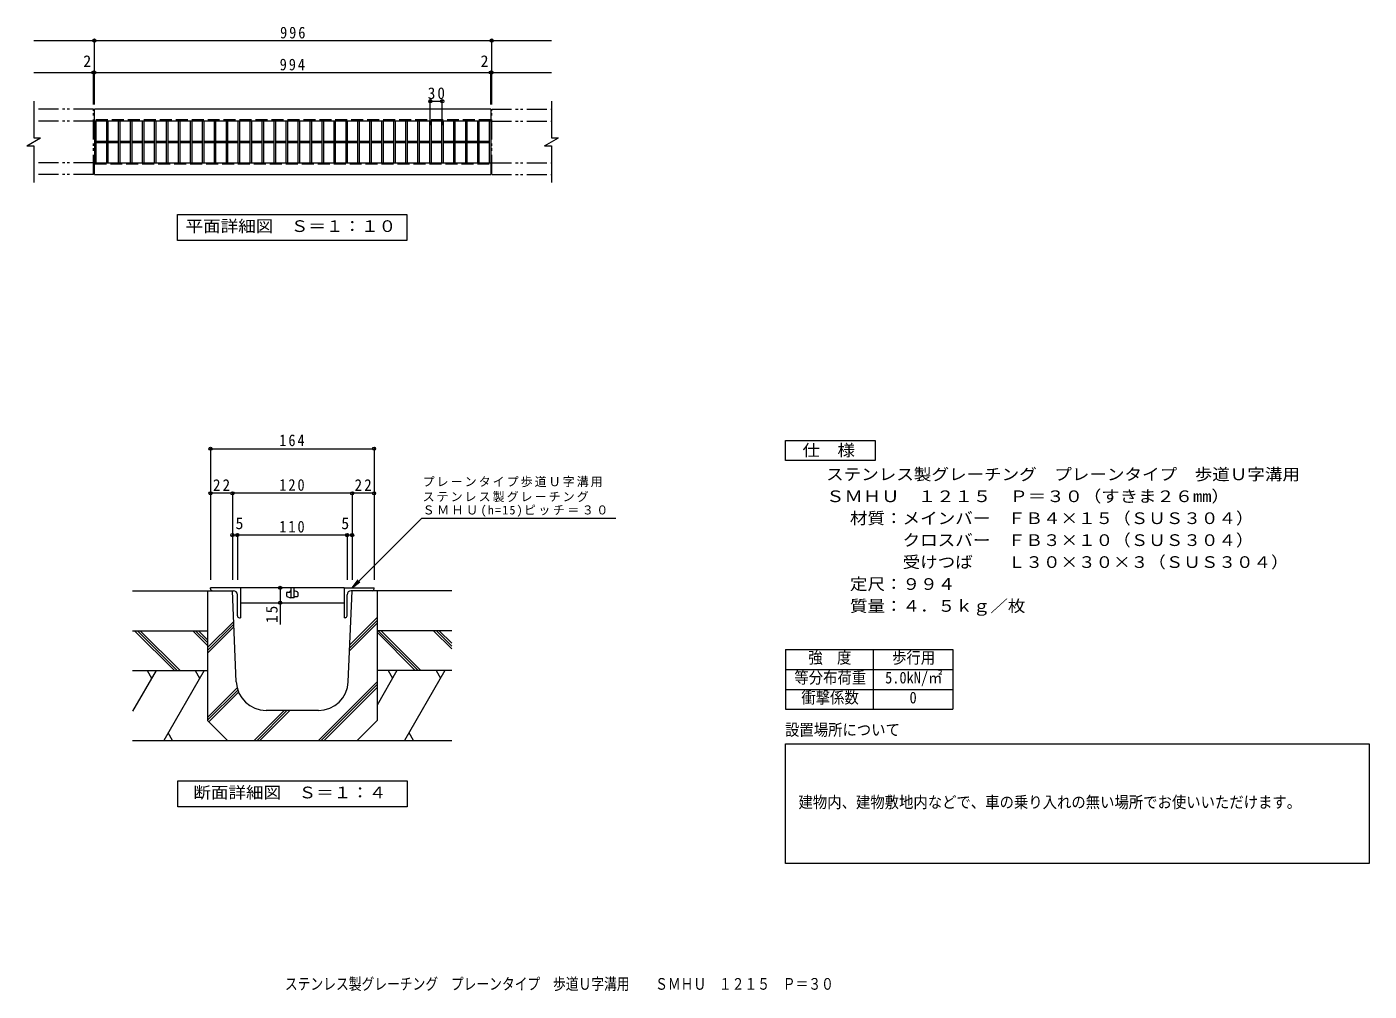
# Model space of a CAD drawing. Units: millimetres at full size, with parts at other scales. Extents: x -629 to 717, y -545 to 422.
import ezdxf
from ezdxf.enums import TextEntityAlignment as Align

# ---------------------------------------------------------------- set-up
doc = ezdxf.new("R2010")
doc.units = ezdxf.units.MM
doc.header["$LTSCALE"] = 4
doc.header["$PDMODE"] = 32
doc.header["$PDSIZE"] = 3.2
doc.linetypes.add('DASHED3', pattern=[4, 3, -1])
doc.linetypes.add('DOUBLE_CHAIN1', pattern=[8.8, 5, -1, 0.6, -0.6, 0.6, -1])
for name, color, linetype, lineweight in [('A-0', 6, 'Continuous', 9), ('A-4', 2, 'Continuous', 9), ('A-5', 7, 'Continuous', 9), ('C-1', 2, 'Continuous', 9), ('C-2', 3, 'Continuous', 9), ('C-4', 7, 'Continuous', 9), ('C-5', 7, 'Continuous', 9)]:
    doc.layers.add(name, color=color, linetype=linetype, lineweight=lineweight)
doc.layers.add('F-5_F-5ﾚｲﾔ', color=2, linetype='Continuous')
doc.styles.add('ＭＳ ゴシック', font='')
doc.styles.get('ＭＳ ゴシック').set_extended_font_data('MS Gothic')

msp = doc.modelspace()

# ---------------------------------------------------------------- linework, layer by layer
at = {"layer": 'A-0', "color": 7}
for p, q in [((-445.147, 0.214), (-445.147, -132.457)), ((-281.147, 0.214), (-281.147, -132.457)), ((-445.147, -0.986), (-281.147, -0.986)), ((-423.147, -45.715), (-445.147, -45.715)), ((-423.147, -44.515), (-423.147, -132.457)), ((-303.147, -45.715), (-423.147, -45.715)), ((-303.147, -44.515), (-303.147, -132.457)), ((-281.147, -45.715), (-303.147, -45.715)), ((-418.147, -87.589), (-423.147, -87.589)), ((-418.147, -86.389), (-418.147, -132.457)), ((-308.147, -87.589), (-418.147, -87.589)), ((-308.147, -86.389), (-308.147, -132.457)), ((-303.147, -87.589), (-308.147, -87.589)), ((-303.147, -140.457), (-297.06, -132.523)), ((-303.147, -140.457), (-295.214, -134.369)), ((-422.217, -140.457), (-433.828, -140.457)), ((-375.255, -140.457), (-375.255, -155.457)), ((-375.255, -155.457), (-375.255, -177.259))]:
    msp.add_line(p, q, dxfattribs=at)
at = {"layer": 'A-0'}
for p, q in [((-523.261, -143.457), (-423.147, -143.457)), ((-448.147, -143.457), (-448.147, -273.457)), ((-419.345, -234.706), (-423.147, -143.457)), ((-306.949, -234.706), (-303.147, -143.457)), ((-203.033, -143.457), (-303.147, -143.457)), ((-278.147, -143.457), (-278.147, -273.457)), ((-448.147, -200.457), (-421.867, -174.177)), ((-305.527, -200.566), (-278.147, -173.186)), ((-305.404, -197.614), (-278.147, -170.358)), ((-523.261, -183.457), (-448.147, -183.457)), ((-481.303, -223.457), (-521.303, -183.457)), ((-478.474, -223.457), (-518.474, -183.457)), ((-475.646, -223.457), (-515.646, -183.457)), ((-448.147, -198.233), (-462.924, -183.457)), ((-448.147, -195.405), (-460.095, -183.457)), ((-448.147, -192.576), (-457.267, -183.457)), ((-448.147, -203.285), (-421.754, -176.892)), ((-448.147, -206.114), (-421.641, -179.607)), ((-305.65, -203.517), (-278.147, -176.014)), ((-203.033, -183.457), (-278.147, -183.457)), ((-239.739, -223.457), (-278.147, -185.049)), ((-236.911, -223.457), (-276.911, -183.457)), ((-234.082, -223.457), (-274.083, -183.457)), ((-203.033, -201.784), (-221.36, -183.457)), ((-203.033, -198.955), (-218.531, -183.457)), ((-203.033, -196.127), (-215.703, -183.457)), ((-523.261, -223.457), (-448.147, -223.457)), ((-499.698, -223.457), (-523.261, -264.27)), ((-508.526, -223.457), (-504.112, -231.102)), ((-451.623, -223.457), (-492.037, -293.457)), ((-460.451, -223.457), (-456.037, -231.102)), ((-258.135, -223.457), (-278.147, -258.12)), ((-203.033, -223.457), (-278.147, -223.457)), ((-266.962, -223.457), (-262.548, -231.102)), ((-210.059, -223.457), (-250.474, -293.457)), ((-218.887, -223.457), (-214.473, -231.102)), ((-448.147, -270.407), (-418.475, -240.735)), ((-336.953, -293.457), (-278.147, -234.651)), ((-334.125, -293.457), (-278.147, -237.479)), ((-331.296, -293.457), (-278.147, -240.308)), ((-448.147, -273.236), (-417.838, -242.926)), ((-446.844, -274.76), (-417.068, -244.985)), ((-401.247, -293.457), (-371.247, -263.457)), ((-398.418, -293.457), (-368.418, -263.457)), ((-395.59, -293.457), (-365.59, -263.457)), ((-336.923, -263.457), (-389.371, -263.457)), ((-428.147, -293.457), (-448.147, -273.457)), ((-298.147, -293.457), (-278.147, -273.457)), ((-523.261, -293.457), (-203.033, -293.457)), ((-483.21, -293.457), (-487.624, -285.812)), ((-241.646, -293.457), (-246.06, -285.812))]:
    msp.add_line(p, q, dxfattribs=at)
at = {"layer": 'A-0', "color": 3}
for p, q in [((-311.147, -140.457), (-445.147, -140.457)), ((-445.147, -141.457), (-445.147, -140.457)), ((-443.147, -143.457), (-422.147, -143.457)), ((-418.147, -168.457), (-418.147, -147.457)), ((-415.147, -140.457), (-415.147, -170.457)), ((-368.647, -148.855), (-368.647, -145.207)), ((-368.147, -144.707), (-365.647, -144.707)), ((-365.147, -144.207), (-365.147, -143.957)), ((-364.647, -140.457), (-364.647, -150.457)), ((-361.647, -140.457), (-361.647, -150.457)), ((-361.147, -143.457), (-361.647, -143.457)), ((-357.979, -144.589), (-361.147, -143.457)), ((-357.647, -145.059), (-357.647, -148.707)), ((-311.147, -140.457), (-311.147, -170.457)), ((-311.147, -140.457), (-281.147, -140.457)), ((-308.147, -168.457), (-308.147, -147.457)), ((-283.147, -143.457), (-304.147, -143.457)), ((-281.147, -141.457), (-281.147, -140.457)), ((-415.147, -155.457), (-311.147, -155.457)), ((-368.316, -149.326), (-365.147, -150.457)), ((-361.647, -150.457), (-365.147, -150.457)), ((-361.147, -149.957), (-361.147, -149.707)), ((-360.647, -149.207), (-358.147, -149.207)), ((-416.147, -170.457), (-415.147, -170.457)), ((-310.147, -170.457), (-311.147, -170.457))]:
    msp.add_line(p, q, dxfattribs=at)
at = {"layer": 'A-0', "color": 7}
msp.add_lwpolyline([(-303.147, -140.457), (-233.36, -70.67), (-38.607, -70.67)], dxfattribs=at)
msp.add_lwpolyline([(-477.849, -360.072), (-477.849, -334.072), (-247.849, -334.072), (-247.849, -360.072)], close=True, dxfattribs=at)
at = {"layer": 'A-0', "color": 3}
for centre, radius, start, end in [((-443.147, -141.457), 2, 180, 270), ((-422.147, -147.457), 4, 0, 90), ((-368.147, -145.207), 0.5, 90, 180), ((-365.647, -144.207), 0.5, 270, 0), ((-364.647, -143.957), 0.5, 90, 180), ((-358.147, -145.059), 0.5, 0, 70.34616), ((-304.147, -147.457), 4, 90, 180), ((-283.147, -141.457), 2, 270, 0), ((-368.147, -148.855), 0.5, 180, 250.34616), ((-361.647, -149.957), 0.5, 270, 0), ((-360.647, -149.707), 0.5, 90, 180), ((-358.147, -148.707), 0.5, 270, 0), ((-416.147, -168.457), 2, 180, 270), ((-310.147, -168.457), 2, 270, 0)]:
    msp.add_arc(centre, radius, start, end, dxfattribs=at)
at = {"layer": 'A-0'}
for centre, start, end in [((-389.371, -233.457), 182.38606, 270), ((-336.923, -233.457), 270, 357.61394)]:
    msp.add_arc(centre, 30, start, end, dxfattribs=at)
at = {"layer": 'A-0', "color": 7}
for p in [(-445.147, -0.986), (-281.147, -0.986), (-445.147, -45.715), (-423.147, -45.715), (-303.147, -45.715), (-281.147, -45.715), (-423.147, -87.589), (-418.147, -87.589), (-308.147, -87.589), (-303.147, -87.589), (-375.255, -140.457), (-375.255, -155.457)]:
    msp.add_point(p, dxfattribs=at)
at = {"layer": 'A-4'}
for p, q in [((131.351, -202.273), (299.351, -202.273)), ((131.351, -202.273), (131.351, -262.273)), ((219.351, -202.273), (219.351, -262.273)), ((299.351, -202.273), (299.351, -262.273)), ((131.351, -222.273), (299.351, -222.273)), ((131.351, -242.273), (299.351, -242.273)), ((131.351, -262.273), (299.351, -262.273)), ((131.351, -416.914), (131.351, -297.048))]:
    msp.add_line(p, q, dxfattribs=at)
msp.add_lwpolyline([(131.351, -297.048), (716.726, -297.048), (716.726, -416.914), (131.351, -416.914)], dxfattribs=at)
at = {"layer": 'A-5'}
msp.add_lwpolyline([(131.351, -12.894), (131.351, 7.106), (221.351, 7.106), (221.351, -12.894)], close=True, dxfattribs=at)
at = {"layer": 'C-1', "linetype": 'DOUBLE_CHAIN1'}
for p, q in [((-562.348, 339.363), (-622.347, 339.363)), ((-562.348, 273.763), (-562.348, 339.363)), ((-163.148, 339.363), (-103.148, 339.363)), ((-163.148, 273.763), (-163.148, 339.363)), ((-562.348, 327.363), (-622.347, 327.363)), ((-163.148, 327.363), (-103.148, 327.363)), ((-562.348, 285.763), (-622.347, 285.763)), ((-163.148, 285.763), (-103.148, 285.763)), ((-562.348, 273.763), (-622.347, 273.763)), ((-163.148, 273.763), (-103.148, 273.763))]:
    msp.add_line(p, q, dxfattribs=at)
at = {"layer": 'C-1'}
for p, q in [((-163.947, 339.363), (-561.547, 339.363)), ((-561.547, 327.363), (-561.547, 339.363)), ((-163.947, 339.363), (-163.947, 327.363)), ((-163.947, 327.363), (-561.547, 327.363)), ((-629.276, 302.563), (-615.419, 310.563)), ((-110.076, 302.563), (-96.22, 310.563)), ((-561.547, 285.763), (-163.947, 285.763)), ((-561.547, 273.763), (-561.547, 285.763)), ((-163.947, 285.763), (-163.947, 273.763)), ((-561.547, 273.763), (-163.947, 273.763))]:
    msp.add_line(p, q, dxfattribs=at)
at = {"layer": 'C-1', "linetype": 'DASHED3'}
for p, q in [((-163.947, 328.563), (-561.547, 328.563)), ((-561.547, 284.563), (-163.947, 284.563))]:
    msp.add_line(p, q, dxfattribs=at)
at = {"layer": 'C-1'}
for points in [[(-622.347, 347.363), (-622.347, 310.563), (-615.419, 310.563)], [(-103.148, 347.363), (-103.148, 310.563), (-96.22, 310.563)], [(-629.276, 302.563), (-622.347, 302.563), (-622.347, 265.763)], [(-110.076, 302.563), (-103.148, 302.563), (-103.148, 265.763)]]:
    msp.add_lwpolyline(points, dxfattribs=at)
at = {"layer": 'C-2'}
for p, q in [((-561.547, 327.363), (-561.547, 285.763)), ((-559.947, 327.363), (-559.947, 285.763)), ((-549.547, 327.363), (-549.547, 285.763)), ((-547.947, 327.363), (-547.947, 285.763)), ((-537.547, 327.363), (-537.547, 285.763)), ((-535.947, 327.363), (-535.947, 285.763)), ((-525.547, 327.363), (-525.547, 285.763)), ((-523.947, 327.363), (-523.947, 285.763)), ((-513.547, 327.363), (-513.547, 285.763)), ((-511.947, 327.363), (-511.947, 285.763)), ((-501.547, 327.363), (-501.547, 285.763)), ((-499.947, 327.363), (-499.947, 285.763)), ((-489.547, 327.363), (-489.547, 285.763)), ((-487.947, 327.363), (-487.947, 285.763)), ((-477.547, 327.363), (-477.547, 285.763)), ((-475.947, 327.363), (-475.947, 285.763)), ((-465.547, 327.363), (-465.547, 285.763)), ((-463.947, 327.363), (-463.947, 285.763)), ((-453.547, 327.363), (-453.547, 285.763)), ((-451.947, 327.363), (-451.947, 285.763)), ((-441.547, 327.363), (-441.547, 285.763)), ((-439.947, 327.363), (-439.947, 285.763)), ((-429.547, 327.363), (-429.547, 285.763)), ((-427.947, 327.363), (-427.947, 285.763)), ((-417.547, 327.363), (-417.547, 285.763)), ((-415.947, 327.363), (-415.947, 285.763)), ((-405.547, 327.363), (-405.547, 285.763)), ((-403.947, 327.363), (-403.947, 285.763)), ((-393.547, 327.363), (-393.547, 285.763)), ((-391.947, 327.363), (-391.947, 285.763)), ((-381.547, 327.363), (-381.547, 285.763)), ((-379.947, 327.363), (-379.947, 285.763)), ((-369.547, 327.363), (-369.547, 285.763)), ((-367.947, 327.363), (-367.947, 285.763)), ((-357.547, 327.363), (-357.547, 285.763)), ((-355.947, 327.363), (-355.947, 285.763)), ((-345.547, 327.363), (-345.547, 285.763)), ((-343.947, 327.363), (-343.947, 285.763)), ((-333.547, 327.363), (-333.547, 285.763)), ((-331.947, 327.363), (-331.947, 285.763)), ((-321.547, 327.363), (-321.547, 285.763)), ((-319.947, 327.363), (-319.947, 285.763)), ((-309.547, 327.363), (-309.547, 285.763)), ((-307.947, 327.363), (-307.947, 285.763)), ((-297.547, 327.363), (-297.547, 285.763)), ((-295.947, 327.363), (-295.947, 285.763)), ((-285.547, 327.363), (-285.547, 285.763)), ((-283.947, 327.363), (-283.947, 285.763)), ((-273.547, 327.363), (-273.547, 285.763)), ((-271.947, 327.363), (-271.947, 285.763)), ((-261.547, 327.363), (-261.547, 285.763)), ((-259.947, 327.363), (-259.947, 285.763)), ((-249.547, 327.363), (-249.547, 285.763)), ((-247.947, 327.363), (-247.947, 285.763)), ((-237.547, 327.363), (-237.547, 285.763)), ((-235.947, 327.363), (-235.947, 285.763)), ((-225.547, 327.363), (-225.547, 285.763)), ((-223.947, 327.363), (-223.947, 285.763)), ((-213.547, 327.363), (-213.547, 285.763)), ((-211.947, 327.363), (-211.947, 285.763)), ((-201.547, 327.363), (-201.547, 285.763)), ((-199.947, 327.363), (-199.947, 285.763)), ((-189.547, 327.363), (-189.547, 285.763)), ((-187.947, 327.363), (-187.947, 285.763)), ((-177.547, 327.363), (-177.547, 285.763)), ((-175.947, 327.363), (-175.947, 285.763)), ((-165.547, 327.363), (-165.547, 285.763)), ((-163.947, 327.363), (-163.947, 285.763)), ((-559.947, 307.163), (-549.547, 307.163)), ((-559.947, 305.963), (-549.547, 305.963)), ((-547.947, 307.163), (-537.547, 307.163)), ((-547.947, 305.963), (-537.547, 305.963)), ((-535.947, 307.163), (-525.547, 307.163)), ((-535.947, 305.963), (-525.547, 305.963)), ((-523.947, 307.163), (-513.547, 307.163)), ((-523.947, 305.963), (-513.547, 305.963)), ((-511.947, 307.163), (-501.547, 307.163)), ((-511.947, 305.963), (-501.547, 305.963)), ((-499.947, 307.163), (-489.547, 307.163)), ((-499.947, 305.963), (-489.547, 305.963)), ((-487.947, 307.163), (-477.547, 307.163)), ((-487.947, 305.963), (-477.547, 305.963)), ((-475.947, 307.163), (-465.547, 307.163)), ((-475.947, 305.963), (-465.547, 305.963)), ((-463.947, 307.163), (-453.547, 307.163)), ((-463.947, 305.963), (-453.547, 305.963)), ((-451.947, 307.163), (-441.547, 307.163)), ((-451.947, 305.963), (-441.547, 305.963)), ((-439.947, 307.163), (-429.547, 307.163)), ((-439.947, 305.963), (-429.547, 305.963)), ((-427.947, 307.163), (-417.547, 307.163)), ((-427.947, 305.963), (-417.547, 305.963)), ((-415.947, 307.163), (-405.547, 307.163)), ((-415.947, 305.963), (-405.547, 305.963)), ((-403.947, 307.163), (-393.547, 307.163)), ((-403.947, 305.963), (-393.547, 305.963)), ((-391.947, 307.163), (-381.547, 307.163)), ((-391.947, 305.963), (-381.547, 305.963)), ((-379.947, 307.163), (-369.547, 307.163)), ((-379.947, 305.963), (-369.547, 305.963)), ((-367.947, 307.163), (-357.547, 307.163)), ((-367.947, 305.963), (-357.547, 305.963)), ((-355.947, 307.163), (-345.547, 307.163)), ((-355.947, 305.963), (-345.547, 305.963)), ((-343.947, 307.163), (-333.547, 307.163)), ((-343.947, 305.963), (-333.547, 305.963)), ((-331.947, 307.163), (-321.547, 307.163)), ((-331.947, 305.963), (-321.547, 305.963)), ((-319.947, 307.163), (-309.547, 307.163)), ((-319.947, 305.963), (-309.547, 305.963)), ((-307.947, 307.163), (-297.547, 307.163)), ((-307.947, 305.963), (-297.547, 305.963)), ((-295.947, 307.163), (-285.547, 307.163)), ((-295.947, 305.963), (-285.547, 305.963)), ((-283.947, 307.163), (-273.547, 307.163)), ((-283.947, 305.963), (-273.547, 305.963)), ((-271.947, 307.163), (-261.547, 307.163)), ((-271.947, 305.963), (-261.547, 305.963)), ((-259.947, 307.163), (-249.547, 307.163)), ((-259.947, 305.963), (-249.547, 305.963)), ((-247.947, 307.163), (-237.547, 307.163)), ((-247.947, 305.963), (-237.547, 305.963)), ((-235.947, 307.163), (-225.547, 307.163)), ((-235.947, 305.963), (-225.547, 305.963)), ((-223.947, 307.163), (-213.547, 307.163)), ((-223.947, 305.963), (-213.547, 305.963)), ((-211.947, 307.163), (-201.547, 307.163)), ((-211.947, 305.963), (-201.547, 305.963)), ((-199.947, 307.163), (-189.547, 307.163)), ((-199.947, 305.963), (-189.547, 305.963)), ((-187.947, 307.163), (-177.547, 307.163)), ((-187.947, 305.963), (-177.547, 305.963)), ((-175.947, 307.163), (-165.547, 307.163)), ((-175.947, 305.963), (-165.547, 305.963))]:
    msp.add_line(p, q, dxfattribs=at)
at = {"layer": 'C-4'}
for p, q in [((-622.347, 408.162), (-103.148, 408.162)), ((-561.547, 344.162), (-561.547, 409.362)), ((-163.148, 344.162), (-163.148, 409.362)), ((-562.348, 344.162), (-562.348, 377.362)), ((-163.947, 344.162), (-163.947, 377.362)), ((-622.347, 376.162), (-103.148, 376.162)), ((-224.747, 323.363), (-224.747, 348.563)), ((-224.747, 347.363), (-212.747, 347.363)), ((-212.747, 323.363), (-212.747, 348.563))]:
    msp.add_line(p, q, dxfattribs=at)
for p in [(-561.547, 408.162), (-163.148, 408.162), (-562.348, 376.162), (-561.547, 376.162), (-163.947, 376.162), (-163.148, 376.162), (-224.747, 347.363), (-212.747, 347.363)]:
    msp.add_point(p, dxfattribs=at)
at = {"layer": 'C-5'}
msp.add_lwpolyline([(-478.147, 207.763), (-478.147, 233.763), (-248.147, 233.763), (-248.147, 207.763)], close=True, dxfattribs=at)

# ---------------------------------------------------------------- texts
at = {"layer": 'A-0', "color": 2, "style": 'ＭＳ ゴシック'}
for p in [(-420.085, -85.189), (-313.999, -85.189)]:
    msp.add_text('5', height=11.73, dxfattribs=at).set_placement(p, align=Align.BOTTOM_LEFT)
at = {"layer": 'A-0', "color": 2, "style": 'ＭＳ ゴシック', "width": 1.1}
msp.add_text('断面詳細図\u3000Ｓ＝１：４', height=11.73, dxfattribs=at).set_placement((-462.341, -355.072), align=Align.BOTTOM_LEFT)
at = {"layer": 'A-0', "color": 2, "char_height": 11.73, "attachment_point": 7, "style": 'ＭＳ ゴシック'}
for s, insert in [('\\T1.27;\\W0.9;164', (-376.147, 1.414)), ('\\T1.27;\\W0.95;22', (-442.647, -43.315)), ('\\T1.27;\\W0.9;120', (-376.147, -43.315)), ('\\T1.27;\\W0.95;22', (-300.647, -43.315)), ('\\T1.27;\\W0.9;110', (-376.147, -85.189))]:
    msp.add_mtext(s, dxfattribs=dict(at, insert=insert))
at = {"layer": 'A-0', "color": 7, "char_height": 8.798, "attachment_point": 7, "style": 'ＭＳ ゴシック'}
for s, insert in [('\\T1.17;プレーンタイプ歩道Ｕ字溝用', (-232.398, -39.619)), ('\\T1.17;ステンレス製グレーチング', (-232.398, -54.607)), ('\\T1.21;ＳＭＨＵ(h=15)ピッチ＝３０', (-232.398, -69.262))]:
    msp.add_mtext(s, dxfattribs=dict(at, insert=insert))
at = {"layer": 'A-0', "color": 2, "insert": (-377.655, -175.701), "char_height": 11.73, "attachment_point": 7, "rotation": 90, "style": 'ＭＳ ゴシック'}
msp.add_mtext('\\T1.27;\\W0.95;15', dxfattribs=at)
at = {"layer": 'A-5', "color": 2, "style": 'ＭＳ ゴシック'}
for s, width, p in [('仕\u3000様', 1.1, (148.369, -11.92)), ('ステンレス製グレーチング\u3000プレーンタイプ\u3000歩道Ｕ字溝用', 1.1, (172.187, -36.062)), ('ＳＭＨＵ\u3000１２１５\u3000Ｐ＝３０（すきま２６mm）', 1.15, (172.187, -58.062)), ('材質：メインバー\u3000ＦＢ４×１５（ＳＵＳ３０４）', 1.1, (196.072, -80.062)), ('\u3000\u3000\u3000クロスバー\u3000ＦＢ３×１０（ＳＵＳ３０４）', 1.1, (196.072, -102.063)), ('\u3000\u3000\u3000受けつば\u3000\u3000Ｌ３０×３０×３（ＳＵＳ３０４）', 1.1, (196.072, -124.063)), ('定尺：９９４', 1.1, (196.072, -146.063)), ('質量：４．５ｋｇ／枚', 1.1, (196.072, -168.063))]:
    msp.add_text(s, height=11.73, dxfattribs=dict(at, width=width)).set_placement(p, align=Align.BOTTOM_LEFT)
at = {"layer": 'A-5', "style": 'ＭＳ ゴシック', "width": 0.9}
for s, p in [('強\u3000度', (154.351, -219.873)), ('歩行用', (238.351, -219.873)), ('等分布荷重', (140.351, -239.873)), ('5.0kN/㎡', (231.351, -239.873)), ('衝撃係数', (147.351, -259.873)), ('0', (255.851, -259.873)), ('設置場所について', (130.998, -292.195)), ('建物内、建物敷地内などで、車の乗り入れの無い場所でお使いいただけます。', (144.531, -364.725))]:
    msp.add_text(s, height=11.73, dxfattribs=at).set_placement(p, align=Align.BOTTOM_LEFT)
at = {"layer": 'C-4', "color": 2, "style": 'ＭＳ ゴシック'}
for p in [(-572.732, 378.162), (-174.332, 378.162)]:
    msp.add_text('2', height=11.73, dxfattribs=at).set_placement(p, align=Align.BOTTOM_LEFT)
at = {"layer": 'C-4', "color": 2, "char_height": 11.73, "attachment_point": 7, "style": 'ＭＳ ゴシック'}
for s, insert in [('\\T1.27;\\W0.9;996', (-375.347, 410.162)), ('\\T1.27;\\W0.9;994', (-375.747, 378.162)), ('\\T1.27;\\W0.95;30', (-227.247, 349.363))]:
    msp.add_mtext(s, dxfattribs=dict(at, insert=insert))
at = {"layer": 'C-5', "color": 2, "style": 'ＭＳ ゴシック', "width": 1.1}
msp.add_text('平面詳細図\u3000Ｓ＝１：１０', height=11.73, dxfattribs=at).set_placement((-470.147, 212.763), align=Align.BOTTOM_LEFT)
at = {"layer": 'F-5_F-5ﾚｲﾔ', "style": 'ＭＳ ゴシック', "width": 0.8}
msp.add_text('ステンレス製グレーチング\u3000プレーンタイプ\u3000歩道Ｕ字溝用\u3000\u3000ＳＭＨＵ\u3000１２１５\u3000Ｐ＝３０', height=11.73, dxfattribs=at).set_placement((-370.476, -546.95), align=Align.BOTTOM_LEFT)

doc.saveas('drawing.dxf')
